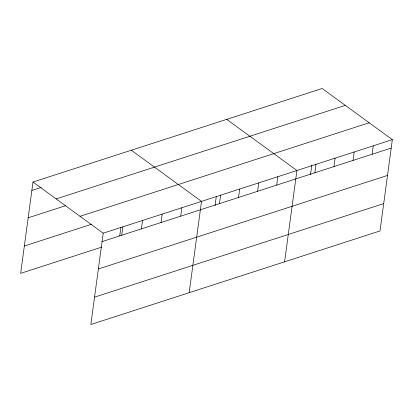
<?xml version="1.0" encoding="UTF-8"?>
<svg xmlns="http://www.w3.org/2000/svg" width="413" height="413" viewBox="0 0 413 413"><rect width="100%" height="100%" fill="white"/><g stroke="black" fill="none" stroke-linecap="round" stroke-linejoin="round"><path stroke-width="0.62" d="M32.999 182.04L103.198 233.19L90.855 324.504L380.001 230.96L392.35 139.646L322.145 88.496L32.999 182.04L20.65 273.354L101.681 247.139M119.734 235.823L120.854 227.553M121.727 235.25L122.862 226.83M141.385 228.89L142.526 220.47M161.049 222.53L162.185 214.104M180.708 216.164L181.849 207.744M189.164 292.698L201.513 201.384L131.308 150.234M215.07 205.591L216.273 196.686M219.458 203.63L220.594 195.21M238.538 197.46L239.679 189.035M257.624 191.286L258.765 182.861M276.71 185.112L277.846 176.692M284.583 261.832L296.932 170.517L226.727 119.367M310.488 174.72L311.779 165.179M314.876 172.763L316.012 164.343M333.962 166.589L335.098 158.169M353.043 160.414L354.184 151.994M372.128 154.24L373.264 145.82M31.858 190.46L41.393 187.373M56.163 198.916L345.314 105.377M28.161 217.816L65.698 205.669M80.034 216.309L369.181 122.769M24.346 245.998L91.676 224.218M103.198 233.19L392.35 139.646M102.063 241.61L391.209 148.066M98.361 268.966L387.513 175.422M94.551 297.148L383.703 203.609"/></g></svg>
